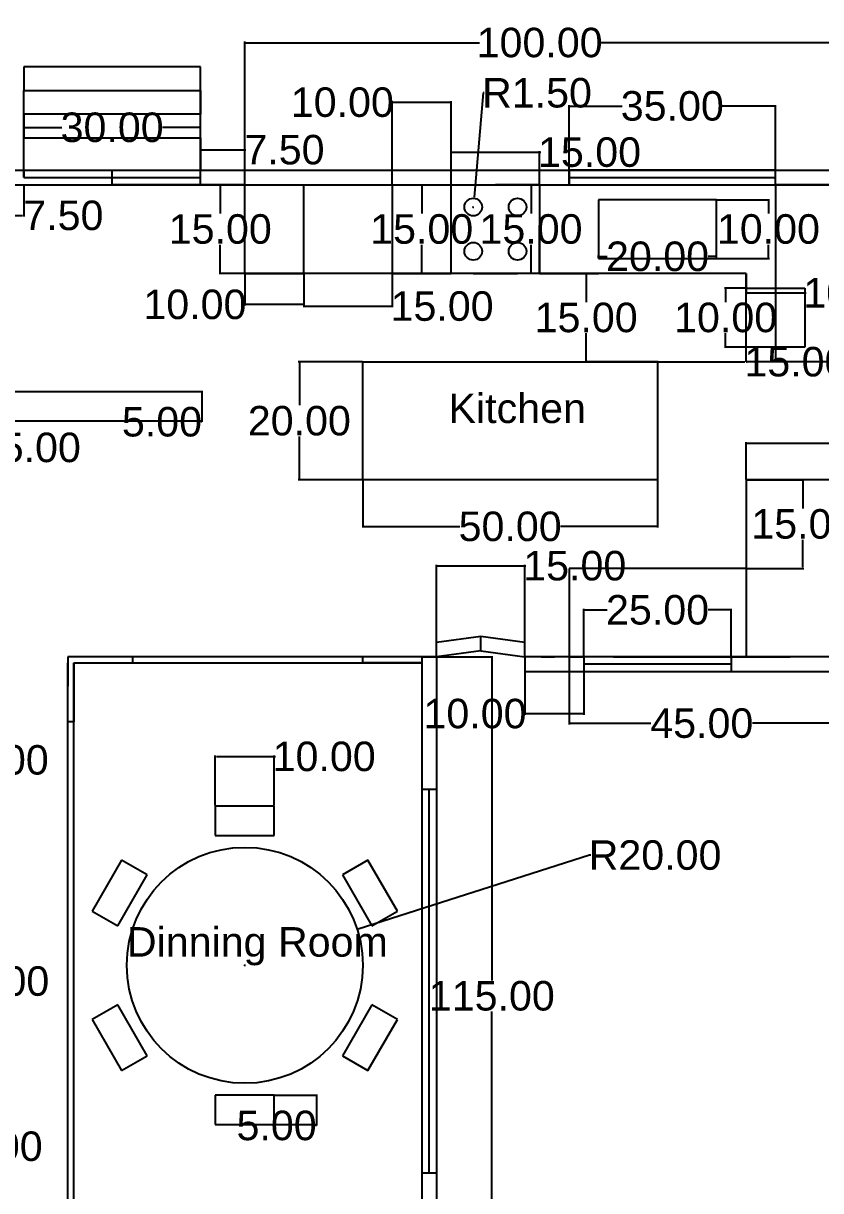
# Model space of a CAD drawing. Header units: millimetres. Extents: x 0 to 1000, y 0 to 1100.
# Drawn here: x 134.9 to 270.2, y 244.5 to 442.4 of the extents above; entities that cross this region are included whole.
import ezdxf

# ---------------------------------------------------------------- set-up
doc = ezdxf.new("R2010")
doc.units = ezdxf.units.MM
doc.header["$MEASUREMENT"] = 0
for name, color, linetype in [('2d1', 3, 'Continuous'), ('2ddim', 2, 'Continuous'), ('2ddimfurn', 2, 'Continuous'), ('2dfurn1', 130, 'Continuous'), ('text', 255, 'Continuous')]:
    doc.layers.add(name, color=color, linetype=linetype)
doc.styles.get("Standard").update_dxf_attribs({"font": 'Arial.ttf'})
doc.dimstyles.get("Standard").update_dxf_attribs({"dimtxt": 5, "dimasz": 0.18, "dimexe": 0.18, "dimexo": 0.0625, "dimgap": 0.09, "dimtad": 0, "dimtih": 1, "dimtoh": 1, "dimzin": 0, "dimdsep": 46, "dimtxsty": 'Standard', "dimcen": 0.09, "dimadec": 0, "dimazin": 0, "dimtfac": 1, "dimtofl": 0, "dimtmove": 0, "dimatfit": 3, "dimfxl": 1, "dimtolj": 1, "dimtzin": 0, "dimarcsym": 0})

# ---------------------------------------------------------------- blocks, each defined once
blk = doc.blocks.new('*U16')
at = {"layer": '2dfurn1'}
for p, q in [((-5, 2.5), (-5, -2.5)), ((5, 2.5), (-5, 2.5)), ((5, -2.5), (5, 2.5)), ((-5, -2.5), (5, -2.5))]:
    blk.add_line(p, q, dxfattribs=at)
blk = doc.blocks.new('*U17')
at = {"layer": '2dfurn1', "color": 0, "linetype": 'ByBlock', "lineweight": -2, "transparency": 16777216}
for p, rotation in [((172.5, 307.2), 180), ((151.28, 294.95), 240), ((193.72, 294.95), 120), ((151.28, 270.45), 299.9999999999999), ((193.72, 270.45), 59.99999999999997)]:
    blk.add_blockref('*U16', p, dxfattribs=dict(at, rotation=rotation))
blk.add_blockref('*U16', (172.5, 258.2), dxfattribs=at)
blk = doc.blocks.new('*D25')
at = {"layer": '2ddim', "color": 0, "lineweight": -2, "transparency": 16777216}
for p, q in [((172.5, 415.06), (172.5, 439.29)), ((172.68, 439.11), (212.28, 439.11)), ((272.32, 439.11), (232.72, 439.11)), ((272.5, 415.06), (272.5, 439.29))]:
    blk.add_line(p, q, dxfattribs=at)
at = {"layer": '2ddim', "color": 0, "transparency": 16777216}
for points in [[(172.68, 439.14), (172.68, 439.08), (172.5, 439.11)], [(272.32, 439.14), (272.32, 439.08), (272.5, 439.11)]]:
    blk.add_solid(points, dxfattribs=at)
at = {"layer": '2ddim', "color": 0, "transparency": 16777216, "insert": (222.5, 439.11), "char_height": 5, "attachment_point": 5}
blk.add_mtext('\\A1;100.00', dxfattribs=at)
blk = doc.blocks.new('*D26')
at = {"layer": '2ddim', "color": 0, "lineweight": -2, "transparency": 16777216}
for p, q in [((172.44, 415), (168.16, 415)), ((168.34, 414.82), (168.34, 410.14)), ((168.34, 400.18), (168.34, 404.86)), ((172.44, 400), (168.16, 400))]:
    blk.add_line(p, q, dxfattribs=at)
at = {"layer": '2ddim', "color": 0, "transparency": 16777216}
for points in [[(168.31, 414.82), (168.37, 414.82), (168.34, 415)], [(168.31, 400.18), (168.37, 400.18), (168.34, 400)]]:
    blk.add_solid(points, dxfattribs=at)
at = {"layer": '2ddim', "color": 0, "transparency": 16777216, "insert": (168.34, 407.5), "char_height": 5, "attachment_point": 5}
blk.add_mtext('\\A1;15.00', dxfattribs=at)
blk = doc.blocks.new('*D27')
at = {"layer": '2ddim', "color": 0, "lineweight": -2, "transparency": 16777216}
for p, q in [((135, 417.56), (135, 424.92)), ((135.18, 424.74), (141.48, 424.74)), ((164.82, 424.74), (158.52, 424.74)), ((165, 417.56), (165, 424.92))]:
    blk.add_line(p, q, dxfattribs=at)
at = {"layer": '2ddim', "color": 0, "transparency": 16777216}
for points in [[(135.18, 424.77), (135.18, 424.71), (135, 424.74)], [(164.82, 424.77), (164.82, 424.71), (165, 424.74)]]:
    blk.add_solid(points, dxfattribs=at)
at = {"layer": '2ddim', "color": 0, "transparency": 16777216, "insert": (150, 424.74), "char_height": 5, "attachment_point": 5}
blk.add_mtext('\\A1;30.00', dxfattribs=at)
blk = doc.blocks.new('*D28')
at = {"layer": '2ddim', "color": 0, "lineweight": -2, "transparency": 16777216}
for p, q in [((165, 415.06), (165, 421.13)), ((165.18, 420.95), (172.32, 420.95)), ((172.5, 415.06), (172.5, 421.13)), ((172.5, 420.95), (172.68, 420.95))]:
    blk.add_line(p, q, dxfattribs=at)
at = {"layer": '2ddim', "color": 0, "transparency": 16777216}
for points in [[(165.18, 420.98), (165.18, 420.92), (165, 420.95)], [(172.32, 420.98), (172.32, 420.92), (172.5, 420.95)]]:
    blk.add_solid(points, dxfattribs=at)
at = {"layer": '2ddim', "color": 0, "transparency": 16777216, "insert": (179.23, 420.95), "char_height": 5, "attachment_point": 5}
blk.add_mtext('\\A1;7.50', dxfattribs=at)
blk = doc.blocks.new('*D29')
at = {"layer": '2ddim', "color": 0, "lineweight": -2, "transparency": 16777216}
for p, q in [((127.5, 414.94), (127.5, 409.63)), ((135, 414.94), (135, 409.63)), ((127.68, 409.81), (134.82, 409.81)), ((135, 409.81), (135.18, 409.81))]:
    blk.add_line(p, q, dxfattribs=at)
at = {"layer": '2ddim', "color": 0, "transparency": 16777216}
for points in [[(127.68, 409.84), (127.68, 409.78), (127.5, 409.81)], [(134.82, 409.84), (134.82, 409.78), (135, 409.81)]]:
    blk.add_solid(points, dxfattribs=at)
at = {"layer": '2ddim', "color": 0, "transparency": 16777216, "insert": (141.73, 409.81), "char_height": 5, "attachment_point": 5}
blk.add_mtext('\\A1;7.50', dxfattribs=at)
blk = doc.blocks.new('*D33')
at = {"layer": '2ddim', "color": 0, "lineweight": -2, "transparency": 16777216}
for p, q in [((227.5, 334.94), (227.5, 323.55)), ((272.5, 334.94), (272.5, 323.55)), ((227.68, 323.73), (241.38, 323.73)), ((272.32, 323.73), (258.62, 323.73))]:
    blk.add_line(p, q, dxfattribs=at)
at = {"layer": '2ddim', "color": 0, "transparency": 16777216}
for points in [[(227.68, 323.76), (227.68, 323.7), (227.5, 323.73)], [(272.32, 323.76), (272.32, 323.7), (272.5, 323.73)]]:
    blk.add_solid(points, dxfattribs=at)
at = {"layer": '2ddim', "color": 0, "transparency": 16777216, "insert": (250, 323.73), "char_height": 5, "attachment_point": 5}
blk.add_mtext('\\A1;45.00', dxfattribs=at)
blk = doc.blocks.new('*D50')
at = {"layer": '2ddim', "color": 0, "lineweight": -2, "transparency": 16777216}
for p, q in [((202.56, 335), (214.57, 335)), ((214.39, 334.82), (214.39, 280.14)), ((214.39, 220.18), (214.39, 274.86)), ((202.56, 220), (214.57, 220))]:
    blk.add_line(p, q, dxfattribs=at)
at = {"layer": '2ddim', "color": 0, "transparency": 16777216}
for points in [[(214.36, 334.82), (214.42, 334.82), (214.39, 335)], [(214.36, 220.18), (214.42, 220.18), (214.39, 220)]]:
    blk.add_solid(points, dxfattribs=at)
at = {"layer": '2ddim', "color": 0, "transparency": 16777216, "insert": (214.39, 277.5), "char_height": 5, "attachment_point": 5}
blk.add_mtext('\\A1;115.00', dxfattribs=at)
blk = doc.blocks.new('*D56')
at = {"layer": '2ddim', "color": 0, "lineweight": -2, "transparency": 16777216}
for p, q in [((122.56, 335), (130.69, 335)), ((130.51, 334.82), (130.51, 320.14)), ((130.51, 300.18), (130.51, 314.86)), ((122.56, 300), (130.69, 300))]:
    blk.add_line(p, q, dxfattribs=at)
at = {"layer": '2ddim', "color": 0, "transparency": 16777216}
for points in [[(130.48, 334.82), (130.54, 334.82), (130.51, 335)], [(130.48, 300.18), (130.54, 300.18), (130.51, 300)]]:
    blk.add_solid(points, dxfattribs=at)
at = {"layer": '2ddim', "color": 0, "transparency": 16777216, "insert": (130.51, 317.5), "char_height": 5, "attachment_point": 5}
blk.add_mtext('\\A1;35.00', dxfattribs=at)
blk = doc.blocks.new('*D57')
at = {"layer": '2ddim', "color": 0, "lineweight": -2, "transparency": 16777216}
for p, q in [((122.56, 300), (130.78, 300)), ((130.6, 299.82), (130.6, 282.64)), ((130.6, 260.18), (130.6, 277.36)), ((122.56, 260), (130.78, 260))]:
    blk.add_line(p, q, dxfattribs=at)
at = {"layer": '2ddim', "color": 0, "transparency": 16777216}
for points in [[(130.57, 299.82), (130.63, 299.82), (130.6, 300)], [(130.57, 260.18), (130.63, 260.18), (130.6, 260)]]:
    blk.add_solid(points, dxfattribs=at)
at = {"layer": '2ddim', "color": 0, "transparency": 16777216, "insert": (130.6, 280), "char_height": 5, "attachment_point": 5}
blk.add_mtext('\\A1;40.00', dxfattribs=at)
blk = doc.blocks.new('*D58')
at = {"layer": '2ddim', "color": 0, "lineweight": -2, "transparency": 16777216}
for p, q in [((122.56, 260), (129.66, 260)), ((129.48, 259.82), (129.48, 254.64)), ((129.48, 244.18), (129.48, 249.36)), ((122.56, 244), (129.66, 244))]:
    blk.add_line(p, q, dxfattribs=at)
at = {"layer": '2ddim', "color": 0, "transparency": 16777216}
for points in [[(129.45, 259.82), (129.51, 259.82), (129.48, 260)], [(129.45, 244.18), (129.51, 244.18), (129.48, 244)]]:
    blk.add_solid(points, dxfattribs=at)
at = {"layer": '2ddim', "color": 0, "transparency": 16777216, "insert": (129.48, 252), "char_height": 5, "attachment_point": 5}
blk.add_mtext('\\A1;16.00', dxfattribs=at)
blk = doc.blocks.new('*D59')
at = {"layer": '2ddim', "color": 0, "lineweight": -2, "transparency": 16777216}
for p, q in [((192.44, 385), (181.57, 385)), ((181.75, 384.82), (181.75, 377.64)), ((181.75, 365.18), (181.75, 372.36)), ((192.44, 365), (181.57, 365))]:
    blk.add_line(p, q, dxfattribs=at)
at = {"layer": '2ddim', "color": 0, "transparency": 16777216}
for points in [[(181.72, 384.82), (181.78, 384.82), (181.75, 385)], [(181.72, 365.18), (181.78, 365.18), (181.75, 365)]]:
    blk.add_solid(points, dxfattribs=at)
at = {"layer": '2ddim', "color": 0, "transparency": 16777216, "insert": (181.75, 375), "char_height": 5, "attachment_point": 5}
blk.add_mtext('\\A1;20.00', dxfattribs=at)
blk = doc.blocks.new('*D60')
at = {"layer": '2ddim', "color": 0, "lineweight": -2, "transparency": 16777216}
for p, q in [((192.5, 364.94), (192.5, 356.91)), ((242.5, 364.94), (242.5, 356.91)), ((192.68, 357.09), (208.98, 357.09)), ((242.32, 357.09), (226.02, 357.09))]:
    blk.add_line(p, q, dxfattribs=at)
at = {"layer": '2ddim', "color": 0, "transparency": 16777216}
for points in [[(192.68, 357.12), (192.68, 357.06), (192.5, 357.09)], [(242.32, 357.12), (242.32, 357.06), (242.5, 357.09)]]:
    blk.add_solid(points, dxfattribs=at)
at = {"layer": '2ddim', "color": 0, "transparency": 16777216, "insert": (217.5, 357.09), "char_height": 5, "attachment_point": 5}
blk.add_mtext('\\A1;50.00', dxfattribs=at)
blk = doc.blocks.new('*D61')
at = {"layer": '2ddim', "color": 0, "lineweight": -2, "transparency": 16777216}
for p, q in [((257.5, 365.06), (257.5, 371.4)), ((257.68, 371.22), (272.32, 371.22)), ((272.5, 365.06), (272.5, 371.4)), ((272.5, 371.22), (272.68, 371.22))]:
    blk.add_line(p, q, dxfattribs=at)
at = {"layer": '2ddim', "color": 0, "transparency": 16777216}
for points in [[(257.68, 371.25), (257.68, 371.19), (257.5, 371.22)], [(272.32, 371.25), (272.32, 371.19), (272.5, 371.22)]]:
    blk.add_solid(points, dxfattribs=at)
at = {"layer": '2ddim', "color": 0, "transparency": 16777216, "insert": (280.96, 371.22), "char_height": 5, "attachment_point": 5}
blk.add_mtext('\\A1;15.00', dxfattribs=at)
blk = doc.blocks.new('*D62')
at = {"layer": '2ddim', "color": 0, "lineweight": -2, "transparency": 16777216}
for p, q in [((257.56, 365), (267.32, 365)), ((267.14, 364.82), (267.14, 360.14)), ((267.14, 350.18), (267.14, 354.86)), ((257.56, 350), (267.32, 350))]:
    blk.add_line(p, q, dxfattribs=at)
at = {"layer": '2ddim', "color": 0, "transparency": 16777216}
for points in [[(267.11, 364.82), (267.17, 364.82), (267.14, 365)], [(267.11, 350.18), (267.17, 350.18), (267.14, 350)]]:
    blk.add_solid(points, dxfattribs=at)
at = {"layer": '2ddim', "color": 0, "transparency": 16777216, "insert": (267.14, 357.5), "char_height": 5, "attachment_point": 5}
blk.add_mtext('\\A1;15.00', dxfattribs=at)
blk = doc.blocks.new('*D63')
at = {"layer": '2ddim', "color": 0, "lineweight": -2, "transparency": 16777216}
for p, q in [((242.5, 385.06), (242.5, 385.18)), ((242.68, 385), (257.32, 385)), ((257.5, 385.06), (257.5, 385.18)), ((257.5, 385), (257.68, 385))]:
    blk.add_line(p, q, dxfattribs=at)
at = {"layer": '2ddim', "color": 0, "transparency": 16777216}
for points in [[(242.68, 385.03), (242.68, 384.97), (242.5, 385)], [(257.32, 385.03), (257.32, 384.97), (257.5, 385)]]:
    blk.add_solid(points, dxfattribs=at)
at = {"layer": '2ddim', "color": 0, "transparency": 16777216, "insert": (265.96, 385), "char_height": 5, "attachment_point": 5}
blk.add_mtext('\\A1;15.00', dxfattribs=at)
blk = doc.blocks.new('*D64')
at = {"layer": '2ddim', "color": 0, "lineweight": -2, "transparency": 16777216}
for p, q in [((242.44, 400), (230.21, 400)), ((230.39, 399.82), (230.39, 395.14)), ((230.39, 385.18), (230.39, 389.86)), ((242.44, 385), (230.21, 385))]:
    blk.add_line(p, q, dxfattribs=at)
at = {"layer": '2ddim', "color": 0, "transparency": 16777216}
for points in [[(230.36, 399.82), (230.42, 399.82), (230.39, 400)], [(230.36, 385.18), (230.42, 385.18), (230.39, 385)]]:
    blk.add_solid(points, dxfattribs=at)
at = {"layer": '2ddim', "color": 0, "transparency": 16777216, "insert": (230.39, 392.5), "char_height": 5, "attachment_point": 5}
blk.add_mtext('\\A1;15.00', dxfattribs=at)
blk = doc.blocks.new('*D65')
at = {"layer": '2ddim', "color": 0, "lineweight": -2, "transparency": 16777216}
for p, q in [((232.5, 402.56), (232.5, 403.05)), ((232.68, 402.87), (233.94, 402.87)), ((252.32, 402.87), (251.06, 402.87)), ((252.5, 402.56), (252.5, 403.05))]:
    blk.add_line(p, q, dxfattribs=at)
at = {"layer": '2ddim', "color": 0, "transparency": 16777216}
for points in [[(232.68, 402.9), (232.68, 402.84), (232.5, 402.87)], [(252.32, 402.9), (252.32, 402.84), (252.5, 402.87)]]:
    blk.add_solid(points, dxfattribs=at)
at = {"layer": '2ddim', "color": 0, "transparency": 16777216, "insert": (242.5, 402.87), "char_height": 5, "attachment_point": 5}
blk.add_mtext('\\A1;20.00', dxfattribs=at)
blk = doc.blocks.new('*D66')
at = {"layer": '2ddim', "color": 0, "lineweight": -2, "transparency": 16777216}
for p, q in [((252.56, 412.5), (261.48, 412.5)), ((261.3, 412.32), (261.3, 410.14)), ((261.3, 402.68), (261.3, 404.86)), ((252.56, 402.5), (261.48, 402.5))]:
    blk.add_line(p, q, dxfattribs=at)
at = {"layer": '2ddim', "color": 0, "transparency": 16777216}
for points in [[(261.27, 412.32), (261.33, 412.32), (261.3, 412.5)], [(261.27, 402.68), (261.33, 402.68), (261.3, 402.5)]]:
    blk.add_solid(points, dxfattribs=at)
at = {"layer": '2ddim', "color": 0, "transparency": 16777216, "insert": (261.3, 407.5), "char_height": 5, "attachment_point": 5}
blk.add_mtext('\\A1;10.00', dxfattribs=at)
blk = doc.blocks.new('*D67')
at = {"layer": '2ddim', "color": 0, "lineweight": -2, "transparency": 16777216}
for p, q in [((257.5, 397.44), (257.5, 396.5)), ((257.68, 396.68), (267.32, 396.68)), ((267.5, 397.44), (267.5, 396.5)), ((267.5, 396.68), (267.68, 396.68))]:
    blk.add_line(p, q, dxfattribs=at)
at = {"layer": '2ddim', "color": 0, "transparency": 16777216}
for points in [[(257.68, 396.71), (257.68, 396.65), (257.5, 396.68)], [(267.32, 396.71), (267.32, 396.65), (267.5, 396.68)]]:
    blk.add_solid(points, dxfattribs=at)
at = {"layer": '2ddim', "color": 0, "transparency": 16777216, "insert": (275.96, 396.68), "char_height": 5, "attachment_point": 5}
blk.add_mtext('\\A1;10.00', dxfattribs=at)
blk = doc.blocks.new('*D68')
at = {"layer": '2ddim', "color": 0, "lineweight": -2, "transparency": 16777216}
for p, q in [((257.44, 397.5), (253.86, 397.5)), ((254.04, 397.32), (254.04, 395.14)), ((254.04, 387.68), (254.04, 389.86)), ((257.44, 387.5), (253.86, 387.5))]:
    blk.add_line(p, q, dxfattribs=at)
at = {"layer": '2ddim', "color": 0, "transparency": 16777216}
for points in [[(254.01, 397.32), (254.07, 397.32), (254.04, 397.5)], [(254.01, 387.68), (254.07, 387.68), (254.04, 387.5)]]:
    blk.add_solid(points, dxfattribs=at)
at = {"layer": '2ddim', "color": 0, "transparency": 16777216, "insert": (254.04, 392.5), "char_height": 5, "attachment_point": 5}
blk.add_mtext('\\A1;10.00', dxfattribs=at)
blk = doc.blocks.new('*D69')
at = {"layer": '2ddim', "color": 0, "lineweight": -2, "transparency": 16777216}
for p, q in [((207.5, 415.06), (207.5, 420.71)), ((207.68, 420.53), (222.32, 420.53)), ((222.5, 415.06), (222.5, 420.71)), ((222.5, 420.53), (222.68, 420.53))]:
    blk.add_line(p, q, dxfattribs=at)
at = {"layer": '2ddim', "color": 0, "transparency": 16777216}
for points in [[(207.68, 420.56), (207.68, 420.5), (207.5, 420.53)], [(222.32, 420.56), (222.32, 420.5), (222.5, 420.53)]]:
    blk.add_solid(points, dxfattribs=at)
at = {"layer": '2ddim', "color": 0, "transparency": 16777216, "insert": (230.96, 420.53), "char_height": 5, "attachment_point": 5}
blk.add_mtext('\\A1;15.00', dxfattribs=at)
blk = doc.blocks.new('*D70')
at = {"layer": '2ddim', "color": 0, "lineweight": -2, "transparency": 16777216}
for p, q in [((222.44, 415), (220.86, 415)), ((221.04, 414.82), (221.04, 410.14)), ((221.04, 400.18), (221.04, 404.86)), ((222.44, 400), (220.86, 400))]:
    blk.add_line(p, q, dxfattribs=at)
at = {"layer": '2ddim', "color": 0, "transparency": 16777216}
for points in [[(221.01, 414.82), (221.07, 414.82), (221.04, 415)], [(221.01, 400.18), (221.07, 400.18), (221.04, 400)]]:
    blk.add_solid(points, dxfattribs=at)
at = {"layer": '2ddim', "color": 0, "transparency": 16777216, "insert": (221.04, 407.5), "char_height": 5, "attachment_point": 5}
blk.add_mtext('\\A1;15.00', dxfattribs=at)
blk = doc.blocks.new('*D71')
at = {"layer": '2ddim', "color": 0, "lineweight": -2, "transparency": 16777216}
for p, q in [((227.5, 415.06), (227.5, 428.55)), ((227.68, 428.37), (236.48, 428.37)), ((262.32, 428.37), (253.52, 428.37)), ((262.5, 415.06), (262.5, 428.55))]:
    blk.add_line(p, q, dxfattribs=at)
at = {"layer": '2ddim', "color": 0, "transparency": 16777216}
for points in [[(227.68, 428.4), (227.68, 428.34), (227.5, 428.37)], [(262.32, 428.4), (262.32, 428.34), (262.5, 428.37)]]:
    blk.add_solid(points, dxfattribs=at)
at = {"layer": '2ddim', "color": 0, "transparency": 16777216, "insert": (245, 428.37), "char_height": 5, "attachment_point": 5}
blk.add_mtext('\\A1;35.00', dxfattribs=at)
blk = doc.blocks.new('*D72')
at = {"layer": '2ddim', "color": 0, "lineweight": -2, "transparency": 16777216}
for p, q in [((197.88, 415), (202.68, 415)), ((202.5, 414.82), (202.5, 410.14)), ((202.5, 400.18), (202.5, 404.86)), ((197.88, 400), (202.68, 400))]:
    blk.add_line(p, q, dxfattribs=at)
at = {"layer": '2ddim', "color": 0, "transparency": 16777216}
for points in [[(202.47, 414.82), (202.53, 414.82), (202.5, 415)], [(202.47, 400.18), (202.53, 400.18), (202.5, 400)]]:
    blk.add_solid(points, dxfattribs=at)
at = {"layer": '2ddim', "color": 0, "transparency": 16777216, "insert": (202.5, 407.5), "char_height": 5, "attachment_point": 5}
blk.add_mtext('\\A1;15.00', dxfattribs=at)
blk = doc.blocks.new('*D73')
at = {"layer": '2ddim', "color": 0, "lineweight": -2, "transparency": 16777216}
for p, q in [((182.5, 399.94), (182.5, 394.25)), ((197.5, 399.94), (197.5, 394.25)), ((182.68, 394.43), (197.32, 394.43)), ((197.5, 394.43), (197.68, 394.43))]:
    blk.add_line(p, q, dxfattribs=at)
at = {"layer": '2ddim', "color": 0, "transparency": 16777216}
for points in [[(182.68, 394.46), (182.68, 394.4), (182.5, 394.43)], [(197.32, 394.46), (197.32, 394.4), (197.5, 394.43)]]:
    blk.add_solid(points, dxfattribs=at)
at = {"layer": '2ddim', "color": 0, "transparency": 16777216, "insert": (205.96, 394.43), "char_height": 5, "attachment_point": 5}
blk.add_mtext('\\A1;15.00', dxfattribs=at)
blk = doc.blocks.new('*D74')
at = {"layer": '2ddim', "color": 0, "lineweight": -2, "transparency": 16777216}
for p, q in [((172.5, 399.94), (172.5, 394.54)), ((182.5, 399.94), (182.5, 394.54)), ((172.5, 394.72), (172.32, 394.72)), ((182.32, 394.72), (172.68, 394.72))]:
    blk.add_line(p, q, dxfattribs=at)
at = {"layer": '2ddim', "color": 0, "transparency": 16777216}
for points in [[(172.68, 394.75), (172.68, 394.69), (172.5, 394.72)], [(182.32, 394.75), (182.32, 394.69), (182.5, 394.72)]]:
    blk.add_solid(points, dxfattribs=at)
at = {"layer": '2ddim', "color": 0, "transparency": 16777216, "insert": (164.04, 394.72), "char_height": 5, "attachment_point": 5}
blk.add_mtext('\\A1;10.00', dxfattribs=at)
blk = doc.blocks.new('*D75')
at = {"layer": '2ddim', "color": 0, "lineweight": -2, "transparency": 16777216}
for p, q in [((197.5, 429), (197.32, 429)), ((197.5, 415.06), (197.5, 429.18)), ((207.32, 429), (197.68, 429)), ((207.5, 415.06), (207.5, 429.18))]:
    blk.add_line(p, q, dxfattribs=at)
at = {"layer": '2ddim', "color": 0, "transparency": 16777216}
for points in [[(197.68, 429.03), (197.68, 428.97), (197.5, 429)], [(207.32, 429.03), (207.32, 428.97), (207.5, 429)]]:
    blk.add_solid(points, dxfattribs=at)
at = {"layer": '2ddim', "color": 0, "transparency": 16777216, "insert": (189.04, 429), "char_height": 5, "attachment_point": 5}
blk.add_mtext('\\A1;10.00', dxfattribs=at)
blk = doc.blocks.new('*D86')
at = {"layer": '2ddim', "color": 0, "lineweight": -2, "transparency": 16777216}
for p, q in [((212.9, 430.59), (211.39, 412.92)), ((213.08, 430.59), (212.9, 430.59)), ((211.16, 411.25), (211.34, 411.25)), ((211.25, 411.16), (211.25, 411.34))]:
    blk.add_line(p, q, dxfattribs=at)
at = {"layer": '2ddim', "color": 0, "transparency": 16777216}
blk.add_solid([(211.36, 412.93), (211.42, 412.92), (211.38, 412.74)], dxfattribs=at)
at = {"layer": '2ddim', "color": 0, "transparency": 16777216, "insert": (222.05, 430.59), "char_height": 5, "attachment_point": 5}
blk.add_mtext('\\A1;R1.50', dxfattribs=at)
blk = doc.blocks.new('*D93')
at = {"layer": '2ddimfurn', "color": 0, "lineweight": -2, "transparency": 16777216}
for p, q in [((167.5, 309.77), (167.5, 318.27)), ((167.68, 318.09), (177.32, 318.09)), ((177.5, 309.77), (177.5, 318.27)), ((177.5, 318.09), (177.68, 318.09))]:
    blk.add_line(p, q, dxfattribs=at)
at = {"layer": '2ddimfurn', "color": 0, "transparency": 16777216}
for points in [[(167.68, 318.12), (167.68, 318.06), (167.5, 318.09)], [(177.32, 318.12), (177.32, 318.06), (177.5, 318.09)]]:
    blk.add_solid(points, dxfattribs=at)
at = {"layer": '2ddimfurn', "color": 0, "transparency": 16777216, "insert": (185.96, 318.09), "char_height": 5, "attachment_point": 5}
blk.add_mtext('\\A1;10.00', dxfattribs=at)
blk = doc.blocks.new('*D94')
at = {"layer": '2ddimfurn', "color": 0, "lineweight": -2, "transparency": 16777216}
for p, q in [((177.56, 260.7), (184.82, 260.7)), ((184.64, 260.52), (184.64, 255.88)), ((177.56, 255.7), (184.82, 255.7)), ((184.64, 255.52), (184.46, 255.52)), ((184.64, 255.7), (184.64, 255.52))]:
    blk.add_line(p, q, dxfattribs=at)
at = {"layer": '2ddimfurn', "color": 0, "transparency": 16777216}
for points in [[(184.61, 260.52), (184.67, 260.52), (184.64, 260.7)], [(184.61, 255.88), (184.67, 255.88), (184.64, 255.7)]]:
    blk.add_solid(points, dxfattribs=at)
at = {"layer": '2ddimfurn', "color": 0, "transparency": 16777216, "insert": (177.89, 255.52), "char_height": 5, "attachment_point": 5}
blk.add_mtext('\\A1;5.00', dxfattribs=at)
blk = doc.blocks.new('*D105')
at = {"layer": '2ddimfurn', "color": 0, "lineweight": -2, "transparency": 16777216}
for p, q in [((112.5, 374.94), (112.5, 370.29)), ((127.5, 374.94), (127.5, 370.29)), ((112.68, 370.47), (127.32, 370.47)), ((127.5, 370.47), (127.68, 370.47))]:
    blk.add_line(p, q, dxfattribs=at)
at = {"layer": '2ddimfurn', "color": 0, "transparency": 16777216}
for points in [[(112.68, 370.5), (112.68, 370.44), (112.5, 370.47)], [(127.32, 370.5), (127.32, 370.44), (127.5, 370.47)]]:
    blk.add_solid(points, dxfattribs=at)
at = {"layer": '2ddimfurn', "color": 0, "transparency": 16777216, "insert": (135.96, 370.47), "char_height": 5, "attachment_point": 5}
blk.add_mtext('\\A1;15.00', dxfattribs=at)
blk = doc.blocks.new('*D107')
at = {"layer": '2ddimfurn', "color": 0, "lineweight": -2, "transparency": 16777216}
for p, q in [((112.56, 380), (165.39, 380)), ((165.21, 379.82), (165.21, 375.18)), ((112.56, 375), (165.39, 375)), ((165.21, 374.82), (165.03, 374.82)), ((165.21, 375), (165.21, 374.82))]:
    blk.add_line(p, q, dxfattribs=at)
at = {"layer": '2ddimfurn', "color": 0, "transparency": 16777216}
for points in [[(165.18, 379.82), (165.24, 379.82), (165.21, 380)], [(165.18, 375.18), (165.24, 375.18), (165.21, 375)]]:
    blk.add_solid(points, dxfattribs=at)
at = {"layer": '2ddimfurn', "color": 0, "transparency": 16777216, "insert": (158.45, 374.82), "char_height": 5, "attachment_point": 5}
blk.add_mtext('\\A1;5.00', dxfattribs=at)
blk = doc.blocks.new('*D112')
at = {"layer": '2ddimfurn', "color": 0, "lineweight": -2, "transparency": 16777216}
for p, q in [((230.98, 301.36), (191.73, 288.84)), ((231.16, 301.36), (230.98, 301.36)), ((172.41, 282.7), (172.59, 282.7)), ((172.5, 282.61), (172.5, 282.79))]:
    blk.add_line(p, q, dxfattribs=at)
at = {"layer": '2ddimfurn', "color": 0, "transparency": 16777216}
blk.add_solid([(191.72, 288.87), (191.73, 288.81), (191.55, 288.78)], dxfattribs=at)
at = {"layer": '2ddimfurn', "color": 0, "transparency": 16777216, "insert": (242.07, 301.36), "char_height": 5, "attachment_point": 5}
blk.add_mtext('\\A1;R20.00', dxfattribs=at)
blk = doc.blocks.new('*D125')
at = {"layer": '2ddim', "color": 0, "lineweight": -2, "transparency": 16777216}
for p, q in [((230, 335.06), (230, 343.12)), ((230.18, 342.94), (233.94, 342.94)), ((254.82, 342.94), (251.06, 342.94)), ((255, 335.06), (255, 343.12))]:
    blk.add_line(p, q, dxfattribs=at)
at = {"layer": '2ddim', "color": 0, "transparency": 16777216}
for points in [[(230.18, 342.97), (230.18, 342.91), (230, 342.94)], [(254.82, 342.97), (254.82, 342.91), (255, 342.94)]]:
    blk.add_solid(points, dxfattribs=at)
at = {"layer": '2ddim', "color": 0, "transparency": 16777216, "insert": (242.5, 342.94), "char_height": 5, "attachment_point": 5}
blk.add_mtext('\\A1;25.00', dxfattribs=at)
blk = doc.blocks.new('*D126')
at = {"layer": '2ddim', "color": 0, "lineweight": -2, "transparency": 16777216}
for p, q in [((220, 334.94), (220, 325.17)), ((230, 334.94), (230, 325.17)), ((220, 325.35), (219.82, 325.35)), ((229.82, 325.35), (220.18, 325.35))]:
    blk.add_line(p, q, dxfattribs=at)
at = {"layer": '2ddim', "color": 0, "transparency": 16777216}
for points in [[(220.18, 325.38), (220.18, 325.32), (220, 325.35)], [(229.82, 325.38), (229.82, 325.32), (230, 325.35)]]:
    blk.add_solid(points, dxfattribs=at)
at = {"layer": '2ddim', "color": 0, "transparency": 16777216, "insert": (211.54, 325.35), "char_height": 5, "attachment_point": 5}
blk.add_mtext('\\A1;10.00', dxfattribs=at)
blk = doc.blocks.new('*D127')
at = {"layer": '2ddim', "color": 0, "lineweight": -2, "transparency": 16777216}
for p, q in [((205, 335.06), (205, 350.6)), ((205.18, 350.42), (219.82, 350.42)), ((220, 335.06), (220, 350.6)), ((220, 350.42), (220.18, 350.42))]:
    blk.add_line(p, q, dxfattribs=at)
at = {"layer": '2ddim', "color": 0, "transparency": 16777216}
for points in [[(205.18, 350.45), (205.18, 350.39), (205, 350.42)], [(219.82, 350.45), (219.82, 350.39), (220, 350.42)]]:
    blk.add_solid(points, dxfattribs=at)
at = {"layer": '2ddim', "color": 0, "transparency": 16777216, "insert": (228.46, 350.42), "char_height": 5, "attachment_point": 5}
blk.add_mtext('\\A1;15.00', dxfattribs=at)

msp = doc.modelspace()

# ---------------------------------------------------------------- linework, layer by layer
at = {"layer": '2d1', "extrusion": (0, 0, -1)}
for p, q in [((165, 435), (135, 435)), ((135, 435), (135, 431)), ((165, 427), (165, 435)), ((135, 423), (135, 431)), ((135, 431), (165, 431)), ((165, 431), (165, 427)), ((165, 427), (135, 427)), ((135, 427), (135, 423)), ((165, 417.5), (165, 427)), ((135, 417.5), (135, 423)), ((135, 423), (165, 423)), ((165, 423), (165, 417.5))]:
    msp.add_line(p, q, dxfattribs=at)
at = {"layer": '2d1'}
for p, q in [((52.5, 417.5), (272.5, 417.5)), ((135, 416.25), (135, 417.5)), ((135, 417.5), (135, 416.25)), ((135, 416.25), (150, 416.25)), ((150, 415), (150, 417.5)), ((150, 416.25), (165, 416.25)), ((165, 415), (165, 416.25)), ((262.5, 417.5), (227.5, 417.5)), ((227.5, 417.5), (227.5, 415)), ((227.5, 416.25), (262.5, 416.25)), ((262.5, 415), (262.5, 417.5)), ((52.5, 415), (272.5, 415)), ((127.5, 415), (135, 415)), ((172.5, 415), (150, 415)), ((172.5, 415), (165, 415)), ((172.5, 400), (172.5, 415)), ((182.5, 400), (182.5, 415)), ((182.5, 415), (197.5, 415)), ((197.5, 415), (197.5, 400)), ((207.5, 400), (207.5, 415)), ((207.5, 415), (222.5, 415)), ((207.5, 415), (211.25, 415)), ((222.5, 415), (215, 415)), ((222.5, 415), (222.5, 400)), ((272.5, 415), (262.5, 415)), ((272.5, 415), (262.5, 415)), ((262.5, 415), (262.5, 385)), ((252.5, 412.5), (232.5, 412.5)), ((232.5, 412.5), (232.5, 402.5)), ((252.5, 402.5), (252.5, 412.5)), ((207.5, 407.5), (207.5, 411.25)), ((222.5, 411.25), (222.5, 403.75)), ((222.5, 400), (222.5, 407.5)), ((232.5, 402.5), (252.5, 402.5)), ((257.5, 400), (172.5, 400)), ((172.5, 400), (182.5, 400)), ((197.5, 400), (207.5, 400)), ((211.25, 400), (218.75, 400)), ((222.5, 400), (232.5, 400)), ((257.5, 385), (257.5, 400)), ((257.5, 400), (257.5, 397.5)), ((257.5, 397.5), (267.5, 397.5)), ((267.5, 397.5), (267.5, 387.5)), ((267.5, 387.5), (257.5, 387.5)), ((192.5, 365), (192.5, 385)), ((192.5, 385), (242.5, 385)), ((242.5, 385), (242.5, 365)), ((272.5, 385), (257.5, 385)), ((242.5, 365), (192.5, 365)), ((272.5, 365), (257.5, 365)), ((257.5, 365), (257.5, 350)), ((257.5, 350), (227.5, 350)), ((227.5, 350), (227.5, 335)), ((257.5, 350), (257.5, 335)), ((205, 337.5), (212.5, 338.5)), ((212.5, 336), (212.5, 338.5)), ((212.5, 338.5), (220, 337.5)), ((205, 335), (205, 337.5)), ((220, 335), (220, 337.5)), ((142.5, 335), (142.5, 330)), ((147.5, 335), (142.5, 335)), ((202.5, 335), (142.5, 335)), ((142.5, 335), (142.5, 334)), ((153.5, 333.954), (153.5, 335)), ((192.5, 333.996), (192.5, 335)), ((202.5, 335), (202.5, 160)), ((205, 335), (202.5, 335)), ((202.5, 335), (202.5, 332.5)), ((202.5, 335), (202.5, 272.5)), ((212.5, 336), (205, 335)), ((205, 335), (205, 332.5)), ((212.5, 336), (220, 335)), ((220, 335), (220, 332.5)), ((222.764, 335), (220, 335)), ((272.5, 335), (222.764, 335)), ((222.764, 335), (225, 335)), ((227.5, 335), (230, 335)), ((230, 335), (230, 332.5)), ((235, 335), (265, 335)), ((257.5, 335), (255, 335)), ((255, 335), (255, 332.5)), ((142.5, 221), (142.5, 334)), ((143.5, 221), (143.5, 333.996)), ((143.5, 333.996), (143.5, 323.996)), ((143.5, 333.996), (202.5, 333.996)), ((202.5, 333.996), (192.5, 333.996)), ((205, 332.5), (205, 162.5)), ((205, 332.5), (205, 312.5)), ((220, 332.5), (222.764, 332.5)), ((222.764, 332.5), (272.5, 332.5)), ((222.764, 332.5), (235, 332.5)), ((255, 333.75), (230, 333.75)), ((143.5, 323.996), (142.5, 323.996)), ((205, 312.5), (202.5, 312.5)), ((202.5, 312.5), (202.5, 247.5)), ((203.75, 247.5), (203.75, 312.5)), ((202.5, 247.5), (205, 247.5))]:
    msp.add_line(p, q, dxfattribs=at)
for centre in [(211.25, 411.25), (218.75, 411.25), (211.25, 403.75), (218.75, 403.75)]:
    msp.add_circle(centre, 1.5, dxfattribs=at)
at = {"layer": '2dfurn1'}
msp.add_circle((172.5, 282.703), 20, dxfattribs=at)

# ---------------------------------------------------------------- block references
msp.add_blockref('*U17', (0, 0), dxfattribs=at)

# ---------------------------------------------------------------- texts
at = {"layer": 'text'}
for s, p in [('Kitchen', (207.056, 374.632)), ('Dinning Room', (152.5, 284.173))]:
    msp.add_text(s, height=5, dxfattribs=at).set_placement(p)

# ---------------------------------------------------------------- dimensions: what is measured, and where the dimension line sits
at = {"layer": '2ddim'}
for base, p1, p2, picture, middle in [((272.5, 439.112), (172.5, 415), (272.5, 415), '*D25', (222.5, 439.112)), ((197.5, 428.995), (207.5, 415), (197.5, 415), '*D75', (189.038, 428.995)), ((165, 424.736), (135, 417.5), (165, 417.5), '*D27', (150, 424.736)), ((172.5, 420.947), (165, 415), (172.5, 415), '*D28', (179.235, 420.947)), ((222.5, 420.529), (207.5, 415), (222.5, 415), '*D69', (230.962, 420.529)), ((135, 409.806), (127.5, 415), (135, 415), '*D29', (141.735, 409.806)), ((252.5, 402.868), (232.5, 402.5), (252.5, 402.5), '*D65', (242.5, 402.868)), ((172.5, 394.719), (182.5, 400), (172.5, 400), '*D74', (164.038, 394.719)), ((197.5, 394.43), (182.5, 400), (197.5, 400), '*D73', (205.962, 394.43)), ((267.5, 396.679), (257.5, 397.5), (267.5, 397.5), '*D67', (275.962, 396.679)), ((257.5, 385), (242.5, 385), (257.5, 385), '*D63', (265.962, 385)), ((272.5, 371.217), (257.5, 365), (272.5, 365), '*D61', (280.962, 371.217)), ((242.5, 357.088), (192.5, 365), (242.5, 365), '*D60', (217.5, 357.088)), ((220, 350.416), (205, 335), (220, 335), '*D127', (228.462, 350.416)), ((230, 342.941), (255, 335), (230, 335), '*D125', (242.5, 342.941)), ((220, 325.35), (230, 335), (220, 335), '*D126', (211.538, 325.35)), ((272.5, 323.731), (227.5, 335), (272.5, 335), '*D33', (250, 323.731))]:
    dim = msp.add_linear_dim(base=base, p1=p1, p2=p2, dimstyle='Standard', dxfattribs=at)
    dim.commit()
    dim.dimension.update_dxf_attribs({"geometry": picture, "text_midpoint": middle})
dim = msp.add_radius_dim(center=(211.25, 411.25), mpoint=(211.377, 412.745), dimstyle='Standard', dxfattribs=at)
dim.commit()
dim.dimension.update_dxf_attribs({"geometry": '*D86', "text_midpoint": (222.047, 430.587), "dimtype": 164})
dim = msp.add_aligned_dim(p1=(227.5, 415), p2=(262.5, 415), distance=13.373, dimstyle='Standard', dxfattribs=at)
dim.commit()
dim.dimension.update_dxf_attribs({"geometry": '*D71', "text_midpoint": (245, 428.373)})
for base, p1, p2, picture, middle in [((168.343, 400), (172.5, 415), (172.5, 400), '*D26', (168.343, 407.5)), ((202.5, 400), (197.819, 415), (197.819, 400), '*D72', (202.5, 407.5)), ((221.045, 400), (222.5, 415), (222.5, 400), '*D70', (221.045, 407.5)), ((261.299, 402.5), (252.5, 412.5), (252.5, 402.5), '*D66', (261.299, 407.5)), ((230.386, 400), (242.5, 385), (242.5, 400), '*D64', (230.386, 392.5)), ((254.04, 387.5), (257.5, 397.5), (257.5, 387.5), '*D68', (254.04, 392.5)), ((181.755, 365), (192.5, 385), (192.5, 365), '*D59', (181.755, 375)), ((267.143, 350), (257.5, 365), (257.5, 350), '*D62', (267.143, 357.5)), ((130.511, 300), (122.5, 335), (122.5, 300), '*D56', (130.511, 317.5)), ((214.393, 335), (202.5, 220), (202.5, 335), '*D50', (214.393, 277.5)), ((130.604, 260), (122.5, 300), (122.5, 260), '*D57', (130.604, 280)), ((129.477, 244), (122.5, 260), (122.5, 244), '*D58', (129.477, 252))]:
    dim = msp.add_linear_dim(base=base, p1=p1, p2=p2, angle=90, dimstyle='Standard', dxfattribs=at)
    dim.commit()
    dim.dimension.update_dxf_attribs({"geometry": picture, "text_midpoint": middle})
at = {"layer": '2ddimfurn'}
for base, p1, p2, picture, middle in [((165.21, 375), (112.5, 380), (112.5, 375), '*D107', (158.455, 374.82)), ((184.643, 255.703), (177.5, 260.703), (177.5, 255.703), '*D94', (177.888, 255.523))]:
    dim = msp.add_linear_dim(base=base, p1=p1, p2=p2, angle=90, dimstyle='Standard', dxfattribs=at)
    dim.commit()
    dim.dimension.update_dxf_attribs({"geometry": picture, "text_midpoint": middle})
for base, p1, p2, picture, middle in [((127.5, 370.47), (112.5, 375), (127.5, 375), '*D105', (135.962, 370.47)), ((177.5, 318.093), (167.5, 309.703), (177.5, 309.703), '*D93', (185.962, 318.093))]:
    dim = msp.add_linear_dim(base=base, p1=p1, p2=p2, dimstyle='Standard', dxfattribs=at)
    dim.commit()
    dim.dimension.update_dxf_attribs({"geometry": picture, "text_midpoint": middle})
dim = msp.add_radius_dim(center=(172.5, 282.703), mpoint=(191.554, 288.782), dimstyle='Standard', dxfattribs=at)
dim.commit()
dim.dimension.update_dxf_attribs({"geometry": '*D112', "text_midpoint": (242.074, 301.363), "dimtype": 164})

doc.saveas('drawing.dxf')
